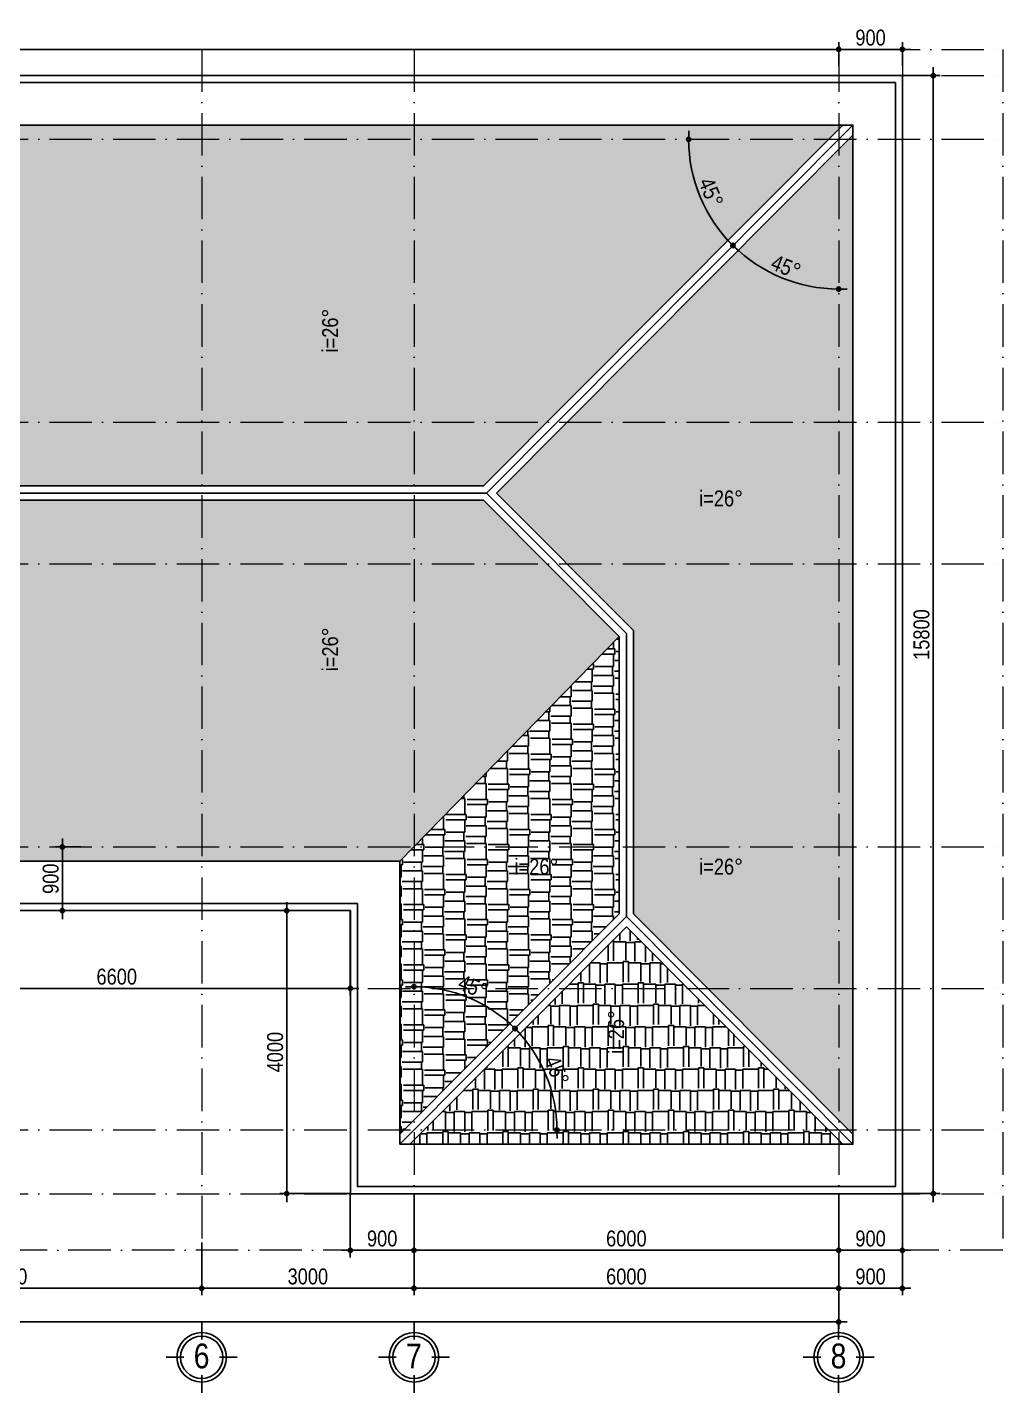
# Model space of a CAD drawing. Header units: millimetres. Extents: x 1201 to 176852, y 279 to 65351.
# Drawn here: x 163071 to 176852, y 46058 to 65351 of the extents above; entities that cross this region are included whole.
import ezdxf
from ezdxf.enums import TextEntityAlignment as Align

# ---------------------------------------------------------------- set-up
doc = ezdxf.new("R2010")
doc.units = ezdxf.units.MM
doc.linetypes.add('ACAD_ISO10W100', pattern=[18, 12, -3, 0, -3])
for name, color, linetype in [('009', 251, 'Continuous'), ('DIM', 1, 'Continuous'), ('HATCHNGOI', 22, 'Continuous'), ('TAGS', 60, 'Continuous'), ('TEXT', 7, 'Continuous'), ('TUONG', 131, 'Continuous')]:
    doc.layers.add(name, color=color, linetype=linetype)
doc.layers.add('NET-THAY', color=2, linetype='Continuous', lineweight=13)
doc.layers.add('TRUC', color=24, linetype='Continuous', lineweight=0)
doc.styles.add('HEL-CONDENSE', font='')
doc.styles.add('HELVECONDENSE', font='', dxfattribs={"height": 250})
doc.styles.add('VNI-HELVE-CONDENSEN', font='')
doc.styles.get('HEL-CONDENSE').set_extended_font_data('VNI-Helve-Condense')
doc.styles.get('HELVECONDENSE').set_extended_font_data('VNI-Helve-Condense')
doc.styles.get('VNI-HELVE-CONDENSEN').set_extended_font_data('VNI-Helve-Condense')
doc.dimstyles.new('D100', dxfattribs={"dimtxt": 225, "dimasz": 1.2, "dimexe": 100, "dimexo": 0, "dimgap": 50, "dimtad": 1, "dimdec": 0, "dimzin": 13, "dimdsep": 46, "dimtxsty": 'HEL-CONDENSE', "dimblk": 'D50', "dimcen": 0, "dimclrd": 1, "dimclre": 1, "dimclrt": 7, "dimadec": 0, "dimazin": 0, "dimtfac": 1, "dimtdec": 0, "dimtmove": 0, "dimatfit": 3, "dimldrblk": 'D50', "dimfxl": 1, "dimtolj": 1, "dimtzin": 13, "dimarcsym": 0})
doc.dimstyles.get("Standard").update_dxf_attribs({"dimtxt": 0.18, "dimasz": 0.18, "dimexe": 0.18, "dimexo": 0.0625, "dimgap": 0.09, "dimtad": 0, "dimtih": 1, "dimtoh": 1, "dimdec": 4, "dimzin": 0, "dimdsep": 46, "dimtxsty": 'Standard', "dimcen": 0.09, "dimadec": 0, "dimazin": 0, "dimtfac": 1, "dimtdec": 4, "dimtofl": 0, "dimtmove": 0, "dimatfit": 3, "dimfxl": 1, "dimtolj": 1, "dimtzin": 0, "dimarcsym": 0})
pattern_1 = [(180, (-901746.74, 317629.22), (-637.5, -300), [150, -125, 175, -75, 225, -100]), (180, (-901896.74, 317616.72), (-637.5, -300), [125, -475, 100, -150]), (180, (-902196.74, 317647.97), (-637.5, -300), [75, -775]), (270, (-901746.74, 317629.22), (212.5, -300), [287.5, -912.5]), (270, (-901896.74, 317629.22), (212.5, -300), [281.25, -918.75]), (270, (-902021.74, 317629.22), (212.5, -300), [262.5, -937.5]), (270, (-902196.74, 317647.97), (212.5, -300), [287.5, -912.5]), (270, (-902271.74, 317647.97), (212.5, -300), [287.5, -912.5]), (270, (-902496.74, 317629.22), (212.5, -300), [275, -925])]
pattern_2 = [(90, (-901746.74, 317629.22), (-300, 637.5), [150, -125, 175, -75, 225, -100]), (90, (-901759.24, 317779.22), (-300, 637.5), [125, -475, 100, -150]), (90, (-901728, 318079.22), (-300, 637.5), [75, -775]), (180, (-901746.74, 317629.22), (-300, -212.5), [287.5, -912.5]), (180, (-901746.74, 317779.22), (-300, -212.5), [281.25, -918.75]), (180, (-901746.74, 317904.22), (-300, -212.5), [262.5, -937.5]), (180, (-901727.99, 318079.22), (-300, -212.5), [287.5, -912.5]), (180, (-901727.99, 318154.22), (-300, -212.5), [287.5, -912.5]), (180, (-901746.74, 318379.22), (-300, -212.5), [275, -925])]

# ---------------------------------------------------------------- blocks, each defined once
blk = doc.blocks.new('D50')
at = {"layer": 'DIM'}
blk.add_hatch(color=256, dxfattribs=at).paths.add_polyline_path([(25, 0, 1), (-25, 0, 1)])
blk.add_line((25, 0), (100, 0), dxfattribs=at)
blk.add_circle((0, 0), 25, dxfattribs=at)
blk = doc.blocks.new('*D1171')
at = {"layer": 'DEFPOINTS', "color": 0, "transparency": 16777216}
for p in [(160035, 48178), (165535, 48178), (165535, 47534)]:
    blk.add_point(p, dxfattribs=at)
at = {"layer": 'DIM', "color": 1, "lineweight": -2, "transparency": 16777216}
for p, q in [((160035, 48178), (160035, 47434)), ((165535, 48178), (165535, 47434)), ((160037, 47534), (165534, 47534))]:
    blk.add_line(p, q, dxfattribs=at)
at = {"layer": 'DIM', "color": 1, "lineweight": -2, "transparency": 16777216, "xscale": 1.199999999999999, "yscale": 1.199999999999999, "zscale": 1.199999999999999, "rotation": 180}
blk.add_blockref('D50', (160035, 47534), dxfattribs=at)
at = {"layer": 'DIM', "color": 1, "lineweight": -2, "transparency": 16777216, "xscale": 1.199999999999999, "yscale": 1.199999999999999, "zscale": 1.199999999999999}
blk.add_blockref('D50', (165535, 47534), dxfattribs=at)
at = {"layer": 'DIM', "color": 7, "transparency": 16777216, "insert": (162785, 47699), "char_height": 225, "attachment_point": 5, "style": 'HEL-CONDENSE'}
blk.add_mtext('\\A1;5500', dxfattribs=at)
blk = doc.blocks.new('*D1172')
at = {"layer": 'DEFPOINTS', "color": 0, "transparency": 16777216}
for p in [(165535, 48178), (168535, 48178), (168535, 47534)]:
    blk.add_point(p, dxfattribs=at)
at = {"layer": 'DIM', "color": 1, "lineweight": -2, "transparency": 16777216}
for p, q in [((165535, 48178), (165535, 47434)), ((168535, 48178), (168535, 47434)), ((165537, 47534), (168534, 47534))]:
    blk.add_line(p, q, dxfattribs=at)
at = {"layer": 'DIM', "color": 1, "lineweight": -2, "transparency": 16777216, "xscale": 1.199999999999999, "yscale": 1.199999999999999, "zscale": 1.199999999999999, "rotation": 180}
blk.add_blockref('D50', (165535, 47534), dxfattribs=at)
at = {"layer": 'DIM', "color": 1, "lineweight": -2, "transparency": 16777216, "xscale": 1.199999999999999, "yscale": 1.199999999999999, "zscale": 1.199999999999999}
blk.add_blockref('D50', (168535, 47534), dxfattribs=at)
at = {"layer": 'DIM', "color": 7, "transparency": 16777216, "insert": (167035, 47699), "char_height": 225, "attachment_point": 5, "style": 'HEL-CONDENSE'}
blk.add_mtext('\\A1;3000', dxfattribs=at)
blk = doc.blocks.new('*D1173')
at = {"layer": 'DEFPOINTS', "color": 0, "transparency": 16777216}
for p in [(168535, 48178), (174535, 48178), (174535, 47534)]:
    blk.add_point(p, dxfattribs=at)
at = {"layer": 'DIM', "color": 1, "lineweight": -2, "transparency": 16777216}
for p, q in [((168535, 48178), (168535, 47434)), ((174535, 48178), (174535, 47434)), ((168537, 47534), (174534, 47534))]:
    blk.add_line(p, q, dxfattribs=at)
at = {"layer": 'DIM', "color": 1, "lineweight": -2, "transparency": 16777216, "xscale": 1.199999999999999, "yscale": 1.199999999999999, "zscale": 1.199999999999999, "rotation": 180}
blk.add_blockref('D50', (168535, 47534), dxfattribs=at)
at = {"layer": 'DIM', "color": 1, "lineweight": -2, "transparency": 16777216, "xscale": 1.199999999999999, "yscale": 1.199999999999999, "zscale": 1.199999999999999}
blk.add_blockref('D50', (174535, 47534), dxfattribs=at)
at = {"layer": 'DIM', "color": 7, "transparency": 16777216, "insert": (171535, 47699), "char_height": 225, "attachment_point": 5, "style": 'HEL-CONDENSE'}
blk.add_mtext('\\A1;6000', dxfattribs=at)
blk = doc.blocks.new('*D1174')
at = {"layer": 'DEFPOINTS', "color": 0, "transparency": 16777216}
for p in [(141535, 48178), (174535, 48178), (174535, 47058)]:
    blk.add_point(p, dxfattribs=at)
at = {"layer": 'DIM', "color": 1, "lineweight": -2, "transparency": 16777216}
for p, q in [((141535, 48178), (141535, 46958)), ((174535, 48178), (174535, 46958)), ((141537, 47058), (174534, 47058))]:
    blk.add_line(p, q, dxfattribs=at)
at = {"layer": 'DIM', "color": 1, "lineweight": -2, "transparency": 16777216, "xscale": 1.199999999999999, "yscale": 1.199999999999999, "zscale": 1.199999999999999, "rotation": 180}
blk.add_blockref('D50', (141535, 47058), dxfattribs=at)
at = {"layer": 'DIM', "color": 1, "lineweight": -2, "transparency": 16777216, "xscale": 1.199999999999999, "yscale": 1.199999999999999, "zscale": 1.199999999999999}
blk.add_blockref('D50', (174535, 47058), dxfattribs=at)
at = {"layer": 'DIM', "color": 7, "transparency": 16777216, "insert": (158035, 47222), "char_height": 225, "attachment_point": 5, "style": 'HEL-CONDENSE'}
blk.add_mtext('\\A1;33000', dxfattribs=at)
blk = doc.blocks.new('A$C206177D3')
at = {"layer": 'TAGS', "ltscale": 1000}
for p, q in [((-37, 240), (-37, 490)), ((-287, -10), (-537, -10)), ((463, -10), (213, -10)), ((-37, -510), (-37, -260))]:
    blk.add_line(p, q, dxfattribs=at)
blk.add_circle((-37, -10), 350, dxfattribs=at)
at = {"layer": 'TAGS', "color": 254, "ltscale": 1000}
blk.add_circle((-37, -10), 300, dxfattribs=at)
at = {"layer": 'TAGS', "ltscale": 1000, "style": 'VNI-HELVE-CONDENSEN'}
blk.add_attdef('A', text='', height=350, dxfattribs=at).set_placement((-38, -166), align=Align.CENTER)
blk = doc.blocks.new('*D1200')
at = {"layer": 'DEFPOINTS', "color": 0, "transparency": 16777216}
for p in [(174535, 48070), (175435, 48070), (175435, 47534)]:
    blk.add_point(p, dxfattribs=at)
at = {"layer": 'DIM', "color": 1, "lineweight": -2, "transparency": 16777216}
for p, q in [((174535, 48070), (174535, 47434)), ((175435, 48070), (175435, 47434)), ((174537, 47534), (175434, 47534))]:
    blk.add_line(p, q, dxfattribs=at)
at = {"layer": 'DIM', "color": 1, "lineweight": -2, "transparency": 16777216, "xscale": 1.199999999999999, "yscale": 1.199999999999999, "zscale": 1.199999999999999, "rotation": 180}
blk.add_blockref('D50', (174535, 47534), dxfattribs=at)
at = {"layer": 'DIM', "color": 1, "lineweight": -2, "transparency": 16777216, "xscale": 1.199999999999999, "yscale": 1.199999999999999, "zscale": 1.199999999999999}
blk.add_blockref('D50', (175435, 47534), dxfattribs=at)
at = {"layer": 'DIM', "color": 7, "transparency": 16777216, "insert": (174985, 47699), "char_height": 225, "attachment_point": 5, "style": 'HEL-CONDENSE'}
blk.add_mtext('\\A1;900', dxfattribs=at)
blk = doc.blocks.new('*D1138')
at = {"layer": 'DEFPOINTS', "color": 0, "transparency": 16777216}
for p in [(175435, 64670), (175435, 48870), (175870, 48870)]:
    blk.add_point(p, dxfattribs=at)
at = {"layer": 'DIM', "color": 1, "lineweight": -2, "transparency": 16777216}
for p, q in [((175435, 64670), (175970, 64670)), ((175870, 64669), (175870, 48871)), ((175435, 48870), (175970, 48870))]:
    blk.add_line(p, q, dxfattribs=at)
at = {"layer": 'DIM', "color": 1, "lineweight": -2, "transparency": 16777216, "xscale": 1.199999999999999, "yscale": 1.199999999999999, "zscale": 1.199999999999999}
for p, rotation in [((175870, 64670), 90), ((175870, 48870), 270)]:
    blk.add_blockref('D50', p, dxfattribs=dict(at, rotation=rotation))
at = {"layer": 'DIM', "color": 7, "transparency": 16777216, "insert": (175705, 56770), "char_height": 225, "attachment_point": 5, "rotation": 90, "style": 'HEL-CONDENSE'}
blk.add_mtext('\\A1;15800', dxfattribs=at)
blk = doc.blocks.new('*D1139')
at = {"layer": 'DEFPOINTS', "color": 0, "transparency": 16777216}
for p in [(174535, 65039), (141535, 64805), (174535, 64805)]:
    blk.add_point(p, dxfattribs=at)
at = {"layer": 'DIM', "color": 1, "lineweight": -2, "transparency": 16777216}
for p, q in [((141535, 64805), (141535, 65139)), ((141537, 65039), (174534, 65039)), ((174535, 64805), (174535, 65139))]:
    blk.add_line(p, q, dxfattribs=at)
at = {"layer": 'DIM', "color": 1, "lineweight": -2, "transparency": 16777216, "xscale": 1.199999999999999, "yscale": 1.199999999999999, "zscale": 1.199999999999999, "rotation": 180}
blk.add_blockref('D50', (141535, 65039), dxfattribs=at)
at = {"layer": 'DIM', "color": 1, "lineweight": -2, "transparency": 16777216, "xscale": 1.199999999999999, "yscale": 1.199999999999999, "zscale": 1.199999999999999}
blk.add_blockref('D50', (174535, 65039), dxfattribs=at)
at = {"layer": 'DIM', "color": 7, "transparency": 16777216, "insert": (158035, 65204), "char_height": 225, "attachment_point": 5, "style": 'HEL-CONDENSE'}
blk.add_mtext('\\A1;33000', dxfattribs=at)
blk = doc.blocks.new('*D1160')
at = {"layer": 'DEFPOINTS', "color": 0, "linetype": 'Continuous', "transparency": 16777216}
for p in [(175435, 65039), (174535, 64805), (175435, 64805)]:
    blk.add_point(p, dxfattribs=at)
at = {"layer": 'DIM', "color": 1, "linetype": 'Continuous', "lineweight": -2, "transparency": 16777216}
for p, q in [((174535, 64805), (174535, 65139)), ((174537, 65039), (175434, 65039)), ((175435, 64805), (175435, 65139))]:
    blk.add_line(p, q, dxfattribs=at)
at = {"layer": 'DIM', "color": 1, "linetype": 'Continuous', "lineweight": -2, "transparency": 16777216, "xscale": 1.199999999999999, "yscale": 1.199999999999999, "zscale": 1.199999999999999, "rotation": 180}
blk.add_blockref('D50', (174535, 65039), dxfattribs=at)
at = {"layer": 'DIM', "color": 1, "linetype": 'Continuous', "lineweight": -2, "transparency": 16777216, "xscale": 1.199999999999999, "yscale": 1.199999999999999, "zscale": 1.199999999999999}
blk.add_blockref('D50', (175435, 65039), dxfattribs=at)
at = {"layer": 'DIM', "color": 7, "linetype": 'Continuous', "transparency": 16777216, "insert": (174985, 65204), "char_height": 225, "attachment_point": 5, "style": 'HEL-CONDENSE'}
blk.add_mtext('\\A1;900', dxfattribs=at)
blk = doc.blocks.new('*D989')
at = {"layer": 'DEFPOINTS', "color": 0, "linetype": 'Continuous', "transparency": 16777216}
for p in [(167635, 48870), (168535, 48870), (168535, 48070)]:
    blk.add_point(p, dxfattribs=at)
at = {"layer": 'DIM', "color": 1, "linetype": 'Continuous', "lineweight": -2, "transparency": 16777216}
for p, q in [((167635, 48870), (167635, 47970)), ((168535, 48870), (168535, 47970)), ((167637, 48070), (168534, 48070))]:
    blk.add_line(p, q, dxfattribs=at)
at = {"layer": 'DIM', "color": 1, "linetype": 'Continuous', "lineweight": -2, "transparency": 16777216, "xscale": 1.199999999999999, "yscale": 1.199999999999999, "zscale": 1.199999999999999, "rotation": 180}
blk.add_blockref('D50', (167635, 48070), dxfattribs=at)
at = {"layer": 'DIM', "color": 1, "linetype": 'Continuous', "lineweight": -2, "transparency": 16777216, "xscale": 1.199999999999999, "yscale": 1.199999999999999, "zscale": 1.199999999999999}
blk.add_blockref('D50', (168535, 48070), dxfattribs=at)
at = {"layer": 'DIM', "color": 7, "linetype": 'Continuous', "transparency": 16777216, "insert": (168085, 48235), "char_height": 225, "attachment_point": 5, "style": 'HEL-CONDENSE'}
blk.add_mtext('\\A1;900', dxfattribs=at)
blk = doc.blocks.new('*D990')
at = {"layer": 'DEFPOINTS', "color": 0, "linetype": 'Continuous', "transparency": 16777216}
for p in [(168535, 48870), (174535, 48870), (174535, 48070)]:
    blk.add_point(p, dxfattribs=at)
at = {"layer": 'DIM', "color": 1, "linetype": 'Continuous', "lineweight": -2, "transparency": 16777216}
for p, q in [((168535, 48870), (168535, 47970)), ((174535, 48870), (174535, 47970)), ((168537, 48070), (174534, 48070))]:
    blk.add_line(p, q, dxfattribs=at)
at = {"layer": 'DIM', "color": 1, "linetype": 'Continuous', "lineweight": -2, "transparency": 16777216, "xscale": 1.199999999999999, "yscale": 1.199999999999999, "zscale": 1.199999999999999, "rotation": 180}
blk.add_blockref('D50', (168535, 48070), dxfattribs=at)
at = {"layer": 'DIM', "color": 1, "linetype": 'Continuous', "lineweight": -2, "transparency": 16777216, "xscale": 1.199999999999999, "yscale": 1.199999999999999, "zscale": 1.199999999999999}
blk.add_blockref('D50', (174535, 48070), dxfattribs=at)
at = {"layer": 'DIM', "color": 7, "linetype": 'Continuous', "transparency": 16777216, "insert": (171535, 48235), "char_height": 225, "attachment_point": 5, "style": 'HEL-CONDENSE'}
blk.add_mtext('\\A1;6000', dxfattribs=at)
blk = doc.blocks.new('*D991')
at = {"layer": 'DEFPOINTS', "color": 0, "linetype": 'Continuous', "transparency": 16777216}
for p in [(174535, 48870), (175435, 48870), (175435, 48070)]:
    blk.add_point(p, dxfattribs=at)
at = {"layer": 'DIM', "color": 1, "linetype": 'Continuous', "lineweight": -2, "transparency": 16777216}
for p, q in [((174535, 48870), (174535, 47970)), ((175435, 48870), (175435, 47970)), ((174537, 48070), (175434, 48070))]:
    blk.add_line(p, q, dxfattribs=at)
at = {"layer": 'DIM', "color": 1, "linetype": 'Continuous', "lineweight": -2, "transparency": 16777216, "xscale": 1.199999999999999, "yscale": 1.199999999999999, "zscale": 1.199999999999999, "rotation": 180}
blk.add_blockref('D50', (174535, 48070), dxfattribs=at)
at = {"layer": 'DIM', "color": 1, "linetype": 'Continuous', "lineweight": -2, "transparency": 16777216, "xscale": 1.199999999999999, "yscale": 1.199999999999999, "zscale": 1.199999999999999}
blk.add_blockref('D50', (175435, 48070), dxfattribs=at)
at = {"layer": 'DIM', "color": 7, "linetype": 'Continuous', "transparency": 16777216, "insert": (174985, 48235), "char_height": 225, "attachment_point": 5, "style": 'HEL-CONDENSE'}
blk.add_mtext('\\A1;900', dxfattribs=at)
blk = doc.blocks.new('*D992')
at = {"layer": 'DEFPOINTS', "color": 0, "linetype": 'Continuous', "transparency": 16777216}
for p in [(163830, 53770), (163568, 52870), (163830, 52870)]:
    blk.add_point(p, dxfattribs=at)
at = {"layer": 'DIM', "color": 1, "linetype": 'Continuous', "lineweight": -2, "transparency": 16777216}
for p, q in [((163830, 53770), (163468, 53770)), ((163568, 53769), (163568, 52871)), ((163830, 52870), (163468, 52870))]:
    blk.add_line(p, q, dxfattribs=at)
at = {"layer": 'DIM', "color": 1, "linetype": 'Continuous', "lineweight": -2, "transparency": 16777216, "xscale": 1.199999999999999, "yscale": 1.199999999999999, "zscale": 1.199999999999999}
for p, rotation in [((163568, 53770), 90), ((163568, 52870), 270)]:
    blk.add_blockref('D50', p, dxfattribs=dict(at, rotation=rotation))
at = {"layer": 'DIM', "color": 7, "linetype": 'Continuous', "transparency": 16777216, "insert": (163403, 53320), "char_height": 225, "attachment_point": 5, "rotation": 90, "style": 'HEL-CONDENSE'}
blk.add_mtext('\\A1;900', dxfattribs=at)
blk = doc.blocks.new('*D994')
at = {"layer": 'DEFPOINTS', "color": 0, "linetype": 'Continuous', "transparency": 16777216}
for p in [(174535, 65039), (174734, 63970), (173480, 61934), (169560, 58770), (174535, 48070)]:
    blk.add_point(p, dxfattribs=at)
at = {"layer": 'DIM', "color": 1, "linetype": 'Continuous', "lineweight": -2, "transparency": 16777216}
blk.add_arc((174535, 63770), 2117, 225.1726, 269.9675, dxfattribs=at)
at = {"layer": 'DIM', "color": 1, "linetype": 'Continuous', "lineweight": -2, "transparency": 16777216, "xscale": 1.199999999999999, "yscale": 1.199999999999999, "zscale": 1.199999999999999}
for p, rotation in [((173042, 62269), 135.1563227989281), ((174535, 61652), 359.9837644024003)]:
    blk.add_blockref('D50', p, dxfattribs=dict(at, rotation=rotation))
at = {"layer": 'DIM', "color": 7, "linetype": 'Continuous', "transparency": 16777216, "insert": (173790, 61965), "char_height": 225, "attachment_point": 5, "rotation": 337.57, "style": 'HEL-CONDENSE'}
blk.add_mtext('\\A1;45°', dxfattribs=at)
blk = doc.blocks.new('*D995')
at = {"layer": 'DEFPOINTS', "color": 0, "linetype": 'Continuous', "transparency": 16777216}
for p in [(174734, 63970), (139081, 63770), (176852, 63770), (172488, 63219), (169560, 58770)]:
    blk.add_point(p, dxfattribs=at)
at = {"layer": 'DIM', "color": 1, "linetype": 'Continuous', "lineweight": -2, "transparency": 16777216}
blk.add_arc((174535, 63770), 2120, 180.0324, 225.1077, dxfattribs=at)
at = {"layer": 'DIM', "color": 1, "linetype": 'Continuous', "lineweight": -2, "transparency": 16777216, "xscale": 1.199999999999999, "yscale": 1.199999999999999, "zscale": 1.199999999999999}
for p, rotation in [((172416, 63770), 90.01621730509545), ((173040, 62267), 315.1238698962329)]:
    blk.add_blockref('D50', p, dxfattribs=dict(at, rotation=rotation))
at = {"layer": 'DIM', "color": 7, "linetype": 'Continuous', "transparency": 16777216, "insert": (172730, 63019), "char_height": 225, "attachment_point": 5, "rotation": 292.57, "style": 'HEL-CONDENSE'}
blk.add_mtext('\\A1;45°', dxfattribs=at)
blk = doc.blocks.new('*D996')
at = {"layer": 'DEFPOINTS', "color": 0, "linetype": 'Continuous', "transparency": 16777216}
for p in [(141336, 63970), (139081, 63770), (176852, 63770), (143381, 62700), (146511, 58770)]:
    blk.add_point(p, dxfattribs=at)
at = {"layer": 'DIM', "color": 1, "linetype": 'Continuous', "lineweight": -2, "transparency": 16777216}
blk.add_arc((141535, 63770), 2133, 314.8922, 359.9678, dxfattribs=at)
at = {"layer": 'DIM', "color": 1, "linetype": 'Continuous', "lineweight": -2, "transparency": 16777216, "xscale": 1.199999999999999, "yscale": 1.199999999999999, "zscale": 1.199999999999999}
for p, rotation in [((143668, 63770), 89.98388093189483), ((143040, 62258), 224.8760318667783)]:
    blk.add_blockref('D50', p, dxfattribs=dict(at, rotation=rotation))
at = {"layer": 'DIM', "color": 7, "linetype": 'Continuous', "transparency": 16777216, "insert": (143353, 63014), "char_height": 225, "attachment_point": 5, "rotation": 67.43, "style": 'HEL-CONDENSE'}
blk.add_mtext('\\A1;45°', dxfattribs=at)
blk = doc.blocks.new('*D998')
at = {"layer": 'DEFPOINTS', "color": 0, "linetype": 'Continuous', "transparency": 16777216}
for p in [(144535, 52784), (146110, 50596), (139081, 49770), (176852, 49770), (147735, 49569)]:
    blk.add_point(p, dxfattribs=at)
at = {"layer": 'DIM', "color": 1, "linetype": 'Continuous', "lineweight": -2, "transparency": 16777216}
blk.add_arc((147535, 49770), 1648, 134.9016, 179.9583, dxfattribs=at)
at = {"layer": 'DIM', "color": 1, "linetype": 'Continuous', "lineweight": -2, "transparency": 16777216, "xscale": 1.199999999999999, "yscale": 1.199999999999999, "zscale": 1.199999999999999}
for p, rotation in [((146373, 50938), 44.88077642419567), ((145888, 49770), 269.9791363744756)]:
    blk.add_blockref('D50', p, dxfattribs=dict(at, rotation=rotation))
at = {"layer": 'DIM', "color": 7, "linetype": 'Continuous', "transparency": 16777216, "insert": (145862, 50465), "char_height": 225, "attachment_point": 5, "rotation": 67.43, "style": 'HEL-CONDENSE'}
blk.add_mtext('\\A1;45°', dxfattribs=at)
blk = doc.blocks.new('*D1000')
at = {"layer": 'DEFPOINTS', "color": 0, "linetype": 'Continuous', "transparency": 16777216}
for p in [(171535, 52784), (170485, 50294), (139081, 49770), (176852, 49770), (168335, 49569)]:
    blk.add_point(p, dxfattribs=at)
at = {"layer": 'DIM', "color": 1, "linetype": 'Continuous', "lineweight": -2, "transparency": 16777216}
blk.add_arc((168535, 49770), 2019, 0.0341, 45.106, dxfattribs=at)
at = {"layer": 'DIM', "color": 1, "linetype": 'Continuous', "lineweight": -2, "transparency": 16777216, "xscale": 1.199999999999999, "yscale": 1.199999999999999, "zscale": 1.199999999999999}
for p, rotation in [((169960, 51201), 135.1230619442679), ((170555, 49770), 270.0170252570587)]:
    blk.add_blockref('D50', p, dxfattribs=dict(at, rotation=rotation))
at = {"layer": 'DIM', "color": 7, "linetype": 'Continuous', "transparency": 16777216, "insert": (170552, 50608), "char_height": 225, "attachment_point": 5, "rotation": 292.57, "style": 'HEL-CONDENSE'}
blk.add_mtext('\\A1;45°', dxfattribs=at)
blk = doc.blocks.new('*D1001')
at = {"layer": 'DEFPOINTS', "color": 0, "linetype": 'Continuous', "transparency": 16777216}
for p in [(168535, 65039), (171535, 52784), (169544, 51523), (168335, 49569), (168535, 48070)]:
    blk.add_point(p, dxfattribs=at)
at = {"layer": 'DIM', "color": 1, "linetype": 'Continuous', "lineweight": -2, "transparency": 16777216}
blk.add_arc((168535, 49770), 2023, 45.1741, 89.966, dxfattribs=at)
at = {"layer": 'DIM', "color": 1, "linetype": 'Continuous', "lineweight": -2, "transparency": 16777216, "xscale": 1.199999999999999, "yscale": 1.199999999999999, "zscale": 1.199999999999999}
for p, rotation in [((168535, 51793), 179.9830050279103), ((169962, 51204), 315.1570821734164)]:
    blk.add_blockref('D50', p, dxfattribs=dict(at, rotation=rotation))
at = {"layer": 'DIM', "color": 7, "linetype": 'Continuous', "transparency": 16777216, "insert": (169370, 51792), "char_height": 225, "attachment_point": 5, "rotation": 337.57, "style": 'HEL-CONDENSE'}
blk.add_mtext('\\A1;45°', dxfattribs=at)
blk = doc.blocks.new('*D974')
at = {"layer": '009', "color": 1, "lineweight": -2, "transparency": 16777216}
for p, q in [((161035, 52870), (161035, 51670)), ((167635, 52870), (167635, 51670)), ((167634, 51770), (161037, 51770))]:
    blk.add_line(p, q, dxfattribs=at)
at = {"layer": 'DEFPOINTS', "color": 0, "transparency": 16777216}
for p in [(161035, 52870), (167635, 52870), (161035, 51770)]:
    blk.add_point(p, dxfattribs=at)
at = {"layer": '009', "color": 1, "lineweight": -2, "transparency": 16777216, "xscale": 1.199999999999999, "yscale": 1.199999999999999, "zscale": 1.199999999999999, "rotation": 180}
blk.add_blockref('D50', (161035, 51770), dxfattribs=at)
at = {"layer": '009', "color": 1, "lineweight": -2, "transparency": 16777216, "xscale": 1.199999999999999, "yscale": 1.199999999999999, "zscale": 1.199999999999999}
blk.add_blockref('D50', (167635, 51770), dxfattribs=at)
at = {"layer": '009', "color": 7, "transparency": 16777216, "insert": (164335, 51935), "char_height": 225, "attachment_point": 5, "style": 'HEL-CONDENSE'}
blk.add_mtext('\\A1;6600', dxfattribs=at)
blk = doc.blocks.new('*D975')
at = {"layer": '009', "color": 1, "lineweight": -2, "transparency": 16777216}
for p, q in [((167635, 52870), (166638, 52870)), ((166738, 48871), (166738, 52869)), ((167635, 48870), (166638, 48870))]:
    blk.add_line(p, q, dxfattribs=at)
at = {"layer": 'DEFPOINTS', "color": 0, "transparency": 16777216}
for p in [(166738, 52870), (167635, 52870), (167635, 48870)]:
    blk.add_point(p, dxfattribs=at)
at = {"layer": '009', "color": 1, "lineweight": -2, "transparency": 16777216, "xscale": 1.199999999999999, "yscale": 1.199999999999999, "zscale": 1.199999999999999}
for p, rotation in [((166738, 52870), 90), ((166738, 48870), 270)]:
    blk.add_blockref('D50', p, dxfattribs=dict(at, rotation=rotation))
at = {"layer": '009', "color": 7, "transparency": 16777216, "insert": (166573, 50870), "char_height": 225, "attachment_point": 5, "rotation": 90, "style": 'HEL-CONDENSE'}
blk.add_mtext('\\A1;4000', dxfattribs=at)

msp = doc.modelspace()

# ---------------------------------------------------------------- hatches: boundary and pattern name
at = {"layer": 'HATCHNGOI'}
h = msp.add_hatch(dxfattribs=at)
h.set_pattern_fill('AR-RSHKE', color=34, scale=25, angle=180, style=0)
h.set_pattern_definition(pattern_1)
h.paths.add_polyline_path([(174593.408, 63969.721), (141477.512, 63969.721), (146552.634, 58869.721), (158035.46, 58869.721), (169518.286, 58869.721)])
h = msp.add_hatch(dxfattribs=at)
h.set_pattern_fill('AR-RSHKE', color=34, scale=25, angle=90, style=0)
h.set_pattern_definition(pattern_2)
h.paths.add_polyline_path([(174735.46, 63828.933), (169700.927, 58769.721), (171635.46, 56825.705), (171635.46, 52825.705), (174735.46, 49710.509)])
h = msp.add_hatch(dxfattribs=at)
h.set_pattern_fill('AR-RSHKE', color=14, scale=25, angle=180, style=0)
h.set_pattern_definition(pattern_1)
h.paths.add_polyline_path([(158035.46, 56735.162), (161185.46, 53569.721), (168335.46, 53569.721), (171435.46, 56743.148), (169518.286, 58669.721), (162635.46, 58669.721), (146552.634, 58669.721), (144635.46, 56743.148), (147735.46, 53569.721), (154885.46, 53569.721)])
h = msp.add_hatch(dxfattribs=at)
h.set_pattern_fill('AR-RSHKE', color=14, scale=25, angle=90, style=0)
h.set_pattern_definition(pattern_2)
h.paths.add_polyline_path([(171435.46, 52825.705), (171435.46, 56743.148), (168335.46, 53569.721), (168335.46, 49710.509)])
h = msp.add_hatch(dxfattribs=at)
h.set_pattern_fill('AR-RSHKE', color=14, scale=25, angle=180, style=0)
h.set_pattern_definition(pattern_1)
h.paths.add_polyline_path([(171535.46, 52642.658), (168476.537, 49568.74), (174594.383, 49568.74)])

# ---------------------------------------------------------------- linework, layer by layer
at = {"layer": 'NET-THAY', "linetype": 'ByBlock', "lineweight": -2}
for p, q in [((175435.46, 64669.721, 10050), (140635.46, 64669.721, 10050)), ((175435.46, 48869.721, 10050), (175435.46, 64669.721, 10050)), ((175335.46, 64569.721, 10050), (140735.46, 64569.721, 10050)), ((140735.46, 64569.721, 10050), (175335.46, 64569.721, 10050)), ((175335.46, 48969.721, 10050), (175335.46, 64569.721, 10050)), ((175335.46, 64569.721, 10050), (175335.46, 48969.721, 10050)), ((169518.286, 58869.721, 10050), (174593.408, 63969.721, 10050)), ((169700.927, 58769.721, 10050), (174735.46, 63828.933, 10050)), ((169518.286, 58869.721, 10050), (158035.46, 58869.721, 10050)), ((169518.286, 58669.721, 10050), (162635.46, 58669.721, 10050)), ((169518.286, 58669.721, 10050), (171435.46, 56743.148, 10050)), ((169700.927, 58769.721, 10050), (171635.46, 56825.705, 10050)), ((171635.46, 52825.705, 10050), (171635.46, 56825.705, 10050)), ((167735.46, 52969.721, 10050), (160935.46, 52969.721, 10050)), ((161035.46, 52969.721, 10050), (167735.46, 52969.721, 10050)), ((161035.46, 52869.721, 10050), (167635.46, 52869.721, 10050)), ((167635.46, 52869.721, 10050), (167635.46, 48869.721, 10050)), ((167735.46, 52969.721, 10050), (167735.46, 48969.721, 10050)), ((167735.46, 48969.721, 10050), (167735.46, 52969.721, 10050)), ((171635.46, 52825.705, 10050), (174735.46, 49710.509, 10050)), ((171535.46, 52642.658, 10050), (168476.537, 49568.74, 10050)), ((171535.46, 52642.658, 10050), (174594.383, 49568.74, 10050)), ((167635.46, 48869.721, 10050), (175435.46, 48869.721, 10050)), ((167735.46, 48969.721, 10050), (175335.46, 48969.721, 10050)), ((175335.46, 48969.721, 10050), (167735.46, 48969.721, 10050))]:
    msp.add_line(p, q, dxfattribs=at)
at = {"layer": 'NET-THAY', "linetype": 'ByBlock', "lineweight": -2, "elevation": 10050}
for points in [[(162635.46, 52969.721), (167735.46, 52969.721), (167735.46, 48969.721), (175335.46, 48969.721), (175335.46, 64569.721), (162435.46, 64569.721)], [(158035.46, 58869.721), (169518.286, 58869.721)], [(168335.46, 49710.509), (171435.46, 52825.705), (171435.46, 56743.148)]]:
    msp.add_lwpolyline(points, dxfattribs=at)
at = {"layer": 'TRUC', "linetype": 'ACAD_ISO10W100', "ltscale": 50, "elevation": 10050}
msp.add_lwpolyline([(139081.476, 65038.705), (176851.787, 65038.705), (176851.787, 48069.721), (139081.476, 48069.721)], close=True, dxfattribs=at)
for points in [[(165535.46, 65038.705), (165535.46, 48069.721)], [(168535.46, 65038.705), (168535.46, 48069.721)], [(174535.46, 65038.705), (174535.46, 48069.721)], [(175435.46, 65038.705), (175435.46, 48069.721)], [(139081.476, 64669.721), (176851.787, 64669.721)], [(139081.476, 63769.721), (176851.787, 63769.721)], [(139081.476, 59769.721), (176851.787, 59769.721)], [(139081.476, 57769.721), (176851.787, 57769.721)], [(139081.476, 53769.721), (176851.787, 53769.721)], [(139081.476, 51769.721), (176851.787, 51769.721)], [(139081.476, 49769.721), (176851.787, 49769.721)], [(139081.476, 48869.721), (176851.787, 48869.721)]]:
    msp.add_lwpolyline(points, dxfattribs=at)
at = {"layer": 'TUONG'}
for p, q in [((169559.85, 58769.721, 10050), (174734.484, 63969.721, 10050)), ((168335.46, 53569.721, 10050), (171435.46, 56743.148, 10050)), ((171535.46, 52784.427, 10050), (168335.46, 49568.74, 10050)), ((171535.46, 52784.427, 10050), (174735.46, 49568.74, 10050))]:
    msp.add_line(p, q, dxfattribs=at)
at = {"layer": 'TUONG', "elevation": 10050}
for points in [[(160235.46, 52569.721), (160235.46, 53569.721), (168335.46, 53569.721), (168335.46, 49568.74), (174735.46, 49568.74), (174735.46, 63969.721), (141335.46, 63969.721)], [(169559.85, 58769.721), (162635.46, 58769.721)], [(171535.46, 52784.427), (171535.46, 56784.427), (169559.85, 58769.721)]]:
    msp.add_lwpolyline(points, dxfattribs=at)

# ---------------------------------------------------------------- block references
at = {"layer": 'TAGS', "ltscale": 1000}
ref = msp.add_blockref('A$C206177D3', (165572.082, 46567.368, 10050), dxfattribs=at)
ref.add_attrib('A', '6', dxfattribs={"color": 7, "ltscale": 1000, "height": 350, "style": 'VNI-HELVE-CONDENSEN'}).set_placement((165533.777, 46401.729, 10050), align=Align.CENTER)
ref = msp.add_blockref('A$C206177D3', (168572.082, 46567.368, 10050), dxfattribs=at)
ref.add_attrib('A', '7', dxfattribs={"color": 7, "ltscale": 1000, "height": 350, "style": 'VNI-HELVE-CONDENSEN'}).set_placement((168533.777, 46401.729, 10050), align=Align.CENTER)
ref = msp.add_blockref('A$C206177D3', (174570.882, 46567.368, 10050), dxfattribs=at)
ref.add_attrib('A', '8', dxfattribs={"color": 7, "ltscale": 1000, "height": 350, "style": 'VNI-HELVE-CONDENSEN'}).set_placement((174532.577, 46401.729, 10050), align=Align.CENTER)

# ---------------------------------------------------------------- texts
at = {"layer": 'TEXT', "ltscale": 25, "char_height": 50, "width": 5765.63521, "attachment_point": 7, "style": 'HELVECONDENSE'}
for insert, rotation in [((167465.853, 60756.133, 10050), 90.1094066), ((172563.229, 58577.991, 10050), 0.1094066), ((167465.853, 56251.113, 10050), 90.1094066), ((169954.625, 53374.434, 10050), 0.1094066), ((172563.229, 53374.434, 10050), 0.1094066), ((171506.197, 50844.455, 10050), 90.1094066)]:
    msp.add_mtext('{\\H4.5x;i=26\\fArial|b0|i0|c0|p34;°}', dxfattribs=dict(at, insert=insert, rotation=rotation))

# ---------------------------------------------------------------- dimensions: what is measured, and where the dimension line sits
at = {"layer": '009'}
dim = msp.add_linear_dim(base=(161035.46, 51769.721, 10050), p1=(167635.46, 52869.721, 10050), p2=(161035.46, 52869.721, 10050), dimstyle='D100', dxfattribs=at)
dim.commit()
dim.dimension.update_dxf_attribs({"geometry": '*D974', "text_midpoint": (164335.46, 51934.621, 10050)})
dim = msp.add_linear_dim(base=(166738.36, 52869.721, 10050), p1=(167635.46, 48869.721, 10050), p2=(167635.46, 52869.721, 10050), angle=90, dimstyle='D100', dxfattribs=at)
dim.commit()
dim.dimension.update_dxf_attribs({"geometry": '*D975', "text_midpoint": (166573.46, 50869.721, 10050)})
at = {"layer": 'DIM'}
for base, p1, p2, dimstyle, override, picture, middle in [((174535.46, 65038.705, 10050), (141535.46, 64805.143, 10050), (174535.46, 64805.143, 10050), 'D100', {"dimtmove": 1}, '*D1139', (158035.46, 65203.605, 10050)), ((175435.46, 47534.172, 10050), (174535.46, 48069.721, 10050), (175435.46, 48069.721, 10050), 'Standard', {"dimtxt": 225, "dimasz": 1.2, "dimexe": 100, "dimexo": 0, "dimgap": 50, "dimtad": 1, "dimtih": 0, "dimtoh": 0, "dimdec": 2, "dimzin": 13, "dimtxsty": 'HEL-CONDENSE', "dimblk": 'D50', "dimcen": 0, "dimclrd": 1, "dimclre": 1, "dimclrt": 7, "dimtdec": 2, "dimtofl": 1, "dimldrblk": 'D50', "dimtzin": 13}, '*D1200', (174985.46, 47699.072, 10050))]:
    dim = msp.add_linear_dim(base=base, p1=p1, p2=p2, dimstyle=dimstyle, override=override, dxfattribs=at)
    dim.commit()
    dim.dimension.update_dxf_attribs({"geometry": picture, "text_midpoint": middle})
at = {"layer": 'DIM', "linetype": 'Continuous'}
for base, p1, p2, picture, middle in [((175435.46, 65038.705, 10050), (174535.46, 64805.143, 10050), (175435.46, 64805.143, 10050), '*D1160', (174985.46, 65203.605, 10050)), ((168535.46, 48069.721, 10050), (167635.46, 48869.721, 10050), (168535.46, 48869.721, 10050), '*D989', (168085.46, 48234.621, 10050)), ((174535.46, 48069.721, 10050), (168535.46, 48869.721, 10050), (174535.46, 48869.721, 10050), '*D990', (171535.46, 48234.621, 10050)), ((175435.46, 48069.721, 10050), (174535.46, 48869.721, 10050), (175435.46, 48869.721, 10050), '*D991', (174985.46, 48234.621, 10050))]:
    dim = msp.add_linear_dim(base=base, p1=p1, p2=p2, dimstyle='D100', dxfattribs=at)
    dim.commit()
    dim.dimension.update_dxf_attribs({"geometry": picture, "text_midpoint": middle})
for base, line1, line2, picture, middle in [((169544.004, 51523.165), ((168535.46, 65038.705, 10050), (168535.46, 48069.721, 10050)), ((171535.46, 52784.427, 10050), (168335.46, 49568.74, 10050)), '*D1001', (169370.186, 51791.916, 10050)), ((173479.744, 61934.264), ((169559.85, 58769.721, 10050), (174734.484, 63969.721, 10050)), ((174535.46, 65038.705, 10050), (174535.46, 48069.721, 10050)), '*D994', (173790.471, 61964.922, 10050)), ((172488.337, 63219.407), ((139081.476, 63769.721, 10050), (176851.787, 63769.721, 10050)), ((169559.85, 58769.721, 10050), (174734.484, 63969.721, 10050)), '*D995', (172730.282, 63019.405, 10050)), ((143380.71, 62700.351), ((139081.476, 63769.721, 10050), (176851.787, 63769.721, 10050)), ((146511.07, 58769.721, 10050), (141336.436, 63969.721, 10050)), '*D996', (143352.567, 63014.446, 10050)), ((146109.835, 50595.907), ((139081.476, 49769.721, 10050), (176851.787, 49769.721, 10050)), ((144535.46, 52784.427, 10050), (147735.46, 49568.74, 10050)), '*D998', (145861.664, 50465.428, 10050)), ((170485.435, 50293.919), ((139081.476, 49769.721, 10050), (176851.787, 49769.721, 10050)), ((171535.46, 52784.427, 10050), (168335.46, 49568.74, 10050)), '*D1000', (170552.286, 50608.007, 10050))]:
    dim = msp.add_angular_dim_2l(base=base, line1=line1, line2=line2, dimstyle='D100', dxfattribs=at)
    dim.commit()
    dim.dimension.update_dxf_attribs({"geometry": picture, "text_midpoint": middle})
at = {"layer": 'DIM'}
for base, p1, p2, angle, picture, middle in [((175870.252, 48869.721, 10050), (175435.46, 64669.721, 10050), (175435.46, 48869.721, 10050), 90, '*D1138', (175705.352, 56769.721, 10050)), ((165535.46, 47534.172, 10050), (160035.46, 48178.36, 10050), (165535.46, 48178.36, 10050), 180, '*D1171', (162785.46, 47699.072, 10050)), ((168535.46, 47534.172, 10050), (165535.46, 48178.36, 10050), (168535.46, 48178.36, 10050), 180, '*D1172', (167035.46, 47699.072, 10050)), ((174535.46, 47534.172, 10050), (168535.46, 48178.36, 10050), (174535.46, 48178.36, 10050), 180, '*D1173', (171535.46, 47699.072, 10050))]:
    dim = msp.add_linear_dim(base=base, p1=p1, p2=p2, angle=angle, dimstyle='D100', override={"dimtmove": 1}, dxfattribs=at)
    dim.commit()
    dim.dimension.update_dxf_attribs({"geometry": picture, "text_midpoint": middle})
at = {"layer": 'DIM', "linetype": 'Continuous'}
dim = msp.add_linear_dim(base=(163568.22, 52869.721, 10050), p1=(163830.452, 53769.721, 10050), p2=(163830.452, 52869.721, 10050), angle=90, dimstyle='D100', dxfattribs=at)
dim.commit()
dim.dimension.update_dxf_attribs({"geometry": '*D992', "text_midpoint": (163403.32, 53319.721, 10050)})
at = {"layer": 'DIM'}
dim = msp.add_aligned_dim(p1=(141535.46, 48178.36, 10050), p2=(174535.46, 48178.36, 10050), distance=-1120.846, dimstyle='D100', dxfattribs=at)
dim.commit()
dim.dimension.update_dxf_attribs({"geometry": '*D1174', "text_midpoint": (158035.46, 47222.414, 10050)})

doc.saveas('drawing.dxf')
